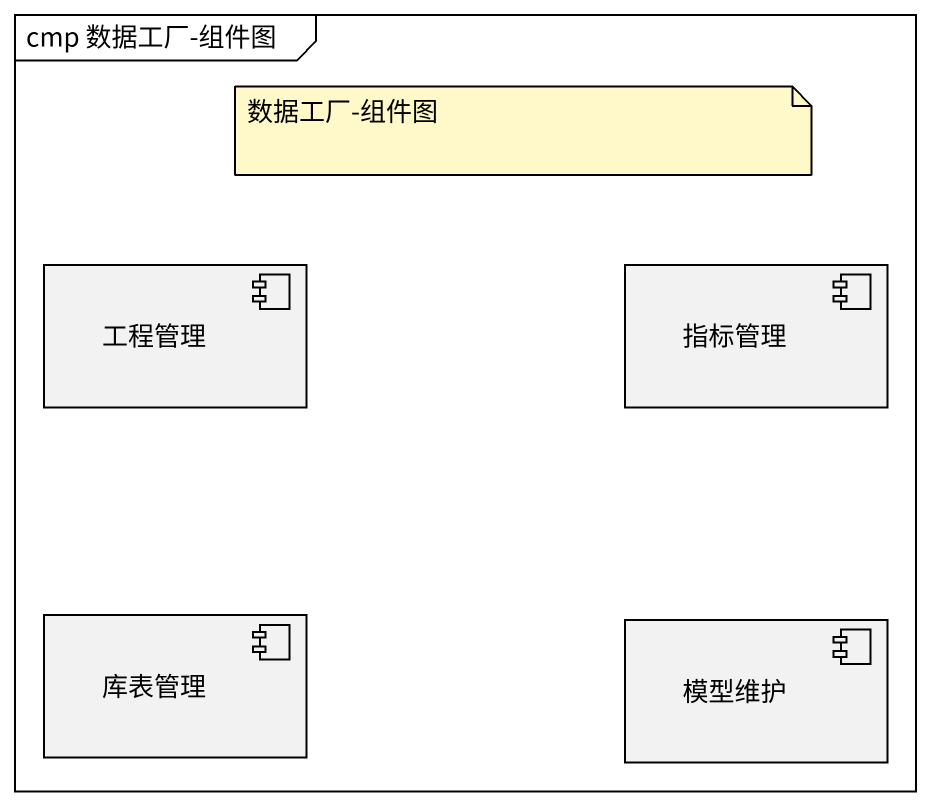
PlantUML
@startuml
mainframe cmp 数据工厂-组件图
component 工程管理
component 指标管理
component 库表管理
component 模型维护
note as N1
  数据工厂-组件图
end note
@enduml
